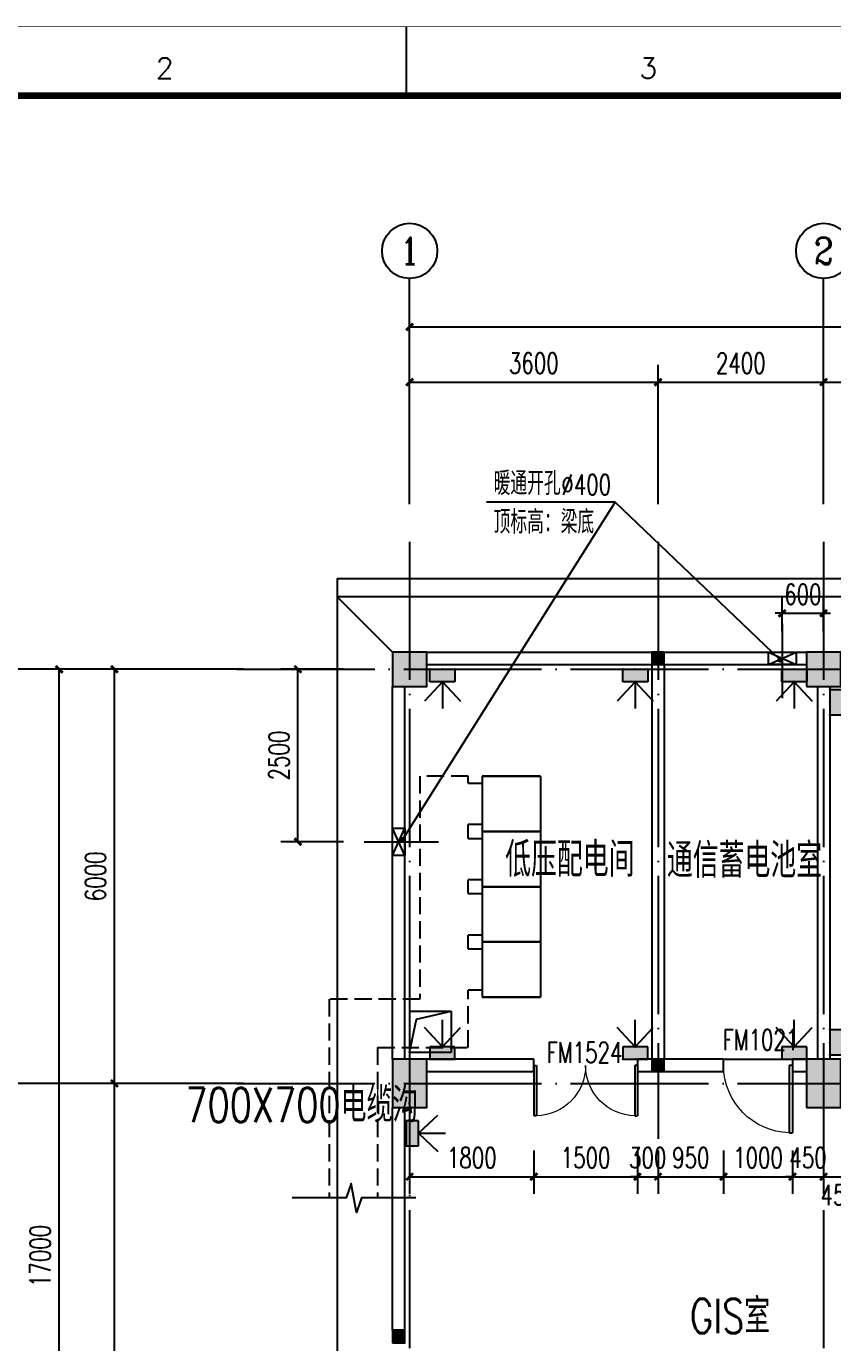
# Model space of a CAD drawing. Header units: millimetres. Extents: x 198973 to 283123, y 132052 to 191502.
# Drawn here: x 207504 to 219192, y 172409 to 191482 of the extents above; entities that cross this region are included whole.
import ezdxf
from ezdxf.enums import TextEntityAlignment as Align

# ---------------------------------------------------------------- set-up
doc = ezdxf.new("R2010")
doc.units = ezdxf.units.MM
doc.header["$LTSCALE"] = 1000
for name, pattern in [('CENTER', [2, 1.25, -0.25, 0.25, -0.25]), ('DASH', [0.35, 0.25, -0.1]), ('DOTE', [2.42, 2, -0.2, 0.02, -0.2])]:
    doc.linetypes.add(name, pattern=pattern)
doc.layers.get('0').update_dxf_attribs({"color": 8})
doc.layers.get('DEFPOINTS').update_dxf_attribs({"color": 8})
for name, color, linetype in [('-人员定位', 6, 'Continuous'), ('2', 8, 'Continuous'), ('3T_WOOD', 8, 'Continuous'), ('55', 8, 'Continuous'), ('AXIS', 8, 'Continuous'), ('COLUMN', 8, 'Continuous'), ('DIM_LEAD', 8, 'Continuous'), ('DIM_SYMB', 8, 'Continuous'), ('DOTE', 8, 'CENTER'), ('PUB_DIM', 8, 'Continuous'), ('PUB_HATCH', 8, 'Continuous'), ('TK4', 8, 'Continuous'), ('WALL', 8, 'Continuous'), ('WINDOW', 8, 'Continuous'), ('WINDOW_TEXT', 8, 'Continuous'), ('照明平面设备层', 8, 'Continuous')]:
    doc.layers.add(name, color=color, linetype=linetype)
doc.styles.add('_TCH_AXIS', font='COMPLEX', dxfattribs={"bigfont": 'GBCBIG'})
doc.styles.add('_TCH_DIM', font='SIMPLEX', dxfattribs={"bigfont": 'GBCBIG'})
doc.styles.add('_TCH_DIM_T3', font='SIMPLEX', dxfattribs={"width": 0.705882, "bigfont": 'GBCBIG'})
doc.styles.add('_TCH_WINDOW', font='SIMPLEX', dxfattribs={"height": 3.5, "bigfont": 'GBCBIG'})
doc.styles.add('HZ', font='geditxt.shx', dxfattribs={"width": 0.75, "bigfont": 'hzfs_1.shx'})
doc.styles.get("Standard").update_dxf_attribs({"font": 'txt', "bigfont": 'gbcbig.shx'})
doc.dimstyles.new('_TCH_ARCH&&100', dxfattribs={"dimtxt": 297.5, "dimasz": 100, "dimexe": 250, "dimexo": 300, "dimgap": 126.25, "dimtad": 1, "dimdec": 0, "dimzin": 0, "dimdsep": 46, "dimtxsty": '_TCH_DIM_T3', "dimblk": 'ARCHTICK', "dimcen": 0.09, "dimclrt": 7, "dimazin": 2, "dimtfac": 1, "dimtdec": 0, "dimtix": 1, "dimtmove": 2, "dimatfit": 3, "dimfxl": 0, "dimtolj": 1, "dimtzin": 0, "dimarcsym": 0})

# ---------------------------------------------------------------- blocks, each defined once
blk = doc.blocks.new('GEDI_WK_A1')
at = {"color": 3}
blk.add_line((140.17, 584), (140.17, 594), dxfattribs=at)
for points, const_width in [([(0, 0), (841, 0), (841, 594), (0, 594)], 0.1), ([(25, 10), (831, 10), (831, 584), (25, 584)], 1)]:
    blk.add_lwpolyline(points, close=True, dxfattribs=dict(at, const_width=const_width))
for s, p in [('2', (105.12, 588)), ('3', (175.21, 588))]:
    blk.add_text(s, height=3, dxfattribs=at).set_placement(p, align=Align.MIDDLE)
blk = doc.blocks.new('_ArchTick')
at = {"color": 0, "linetype": 'ByBlock', "const_width": 0.4}
blk.add_lwpolyline([(-0.5, -0.5), (0.5, 0.5)], dxfattribs=at)
blk = doc.blocks.new('*D37')
at = {"layer": 'AXIS', "color": 0, "lineweight": -2}
for p, q in [((208976, 182166), (207731, 182166)), ((207981, 165166), (207981, 182166)), ((208976, 165166), (207731, 165166))]:
    blk.add_line(p, q, dxfattribs=at)
at = {"layer": 'DEFPOINTS', "color": 0}
for p in [(207981, 182166), (209276, 182166), (209276, 165166)]:
    blk.add_point(p, dxfattribs=at)
at = {"layer": 'AXIS', "color": 0, "lineweight": -2, "xscale": 100, "yscale": 100, "zscale": 100}
for p, rotation in [((207981, 182166), 90), ((207981, 165166), 270)]:
    blk.add_blockref('_ArchTick', p, dxfattribs=dict(at, rotation=rotation))
at = {"layer": 'AXIS', "color": 7, "insert": (207706, 173666), "char_height": 297.5, "attachment_point": 5, "rotation": 90, "style": '_TCH_DIM_T3'}
blk.add_mtext('\\A1;17000', dxfattribs=at)
blk = doc.blocks.new('*D40')
at = {"layer": 'AXIS', "color": 0, "lineweight": -2}
for p, q in [((210650, 176166), (208531, 176166)), ((208781, 165166), (208781, 176166)), ((210650, 165166), (208531, 165166))]:
    blk.add_line(p, q, dxfattribs=at)
at = {"layer": 'DEFPOINTS', "color": 0}
for p in [(208781, 176166), (210950, 176166), (210950, 165166)]:
    blk.add_point(p, dxfattribs=at)
at = {"layer": 'AXIS', "color": 0, "lineweight": -2, "xscale": 100, "yscale": 100, "zscale": 100}
for p, rotation in [((208781, 176166), 90), ((208781, 165166), 270)]:
    blk.add_blockref('_ArchTick', p, dxfattribs=dict(at, rotation=rotation))
at = {"layer": 'AXIS', "color": 7, "insert": (208506, 170666), "char_height": 297.5, "attachment_point": 5, "rotation": 90, "style": '_TCH_DIM_T3'}
blk.add_mtext('\\A1;11000', dxfattribs=at)
blk = doc.blocks.new('*D41')
at = {"layer": 'AXIS', "color": 0, "lineweight": -2}
for p, q in [((210650, 182166), (208531, 182166)), ((208781, 176166), (208781, 182166)), ((210650, 176166), (208531, 176166))]:
    blk.add_line(p, q, dxfattribs=at)
at = {"layer": 'DEFPOINTS', "color": 0}
for p in [(208781, 182166), (210950, 182166), (210950, 176166)]:
    blk.add_point(p, dxfattribs=at)
at = {"layer": 'AXIS', "color": 0, "lineweight": -2, "xscale": 100, "yscale": 100, "zscale": 100}
for p, rotation in [((208781, 182166), 90), ((208781, 176166), 270)]:
    blk.add_blockref('_ArchTick', p, dxfattribs=dict(at, rotation=rotation))
at = {"layer": 'AXIS', "color": 7, "insert": (208506, 179166), "char_height": 297.5, "attachment_point": 5, "rotation": 90, "style": '_TCH_DIM_T3'}
blk.add_mtext('\\A1;6000', dxfattribs=at)
blk = doc.blocks.new('*D43')
at = {"layer": 'AXIS', "color": 0, "lineweight": -2}
for p, q in [((213060, 185358), (213060, 187377)), ((255060, 185358), (255060, 187377)), ((213060, 187127), (255060, 187127))]:
    blk.add_line(p, q, dxfattribs=at)
at = {"layer": 'DEFPOINTS', "color": 0}
for p in [(255060, 187127), (213060, 185058), (255060, 185058)]:
    blk.add_point(p, dxfattribs=at)
at = {"layer": 'AXIS', "color": 0, "lineweight": -2, "xscale": 100, "yscale": 100, "zscale": 100, "rotation": 180}
blk.add_blockref('_ArchTick', (213060, 187127), dxfattribs=at)
at = {"layer": 'AXIS', "color": 0, "lineweight": -2, "xscale": 100, "yscale": 100, "zscale": 100}
blk.add_blockref('_ArchTick', (255060, 187127), dxfattribs=at)
at = {"layer": 'AXIS', "color": 7, "insert": (234060, 187402), "char_height": 297.5, "attachment_point": 5, "style": '_TCH_DIM_T3'}
blk.add_mtext('\\A1;42000', dxfattribs=at)
blk = doc.blocks.new('*D124')
at = {"layer": 'AXIS', "color": 0, "lineweight": -2}
for p, q in [((213060, 184558), (213060, 186577)), ((216660, 184558), (216660, 186577)), ((213060, 186327), (216660, 186327))]:
    blk.add_line(p, q, dxfattribs=at)
at = {"layer": 'DEFPOINTS', "color": 0}
for p in [(216660, 186327), (213060, 184258), (216660, 184258)]:
    blk.add_point(p, dxfattribs=at)
at = {"layer": 'AXIS', "color": 0, "lineweight": -2, "xscale": 100, "yscale": 100, "zscale": 100, "rotation": 180}
blk.add_blockref('_ArchTick', (213060, 186327), dxfattribs=at)
at = {"layer": 'AXIS', "color": 0, "lineweight": -2, "xscale": 100, "yscale": 100, "zscale": 100}
blk.add_blockref('_ArchTick', (216660, 186327), dxfattribs=at)
at = {"layer": 'AXIS', "color": 7, "insert": (214860, 186602), "char_height": 297.5, "attachment_point": 5, "style": '_TCH_DIM_T3'}
blk.add_mtext('\\A1;3600', dxfattribs=at)
blk = doc.blocks.new('*D125')
at = {"layer": 'AXIS', "color": 0, "lineweight": -2}
for p, q in [((216660, 184558), (216660, 186577)), ((219060, 184558), (219060, 186577)), ((216660, 186327), (219060, 186327))]:
    blk.add_line(p, q, dxfattribs=at)
at = {"layer": 'DEFPOINTS', "color": 0}
for p in [(219060, 186327), (216660, 184258), (219060, 184258)]:
    blk.add_point(p, dxfattribs=at)
at = {"layer": 'AXIS', "color": 0, "lineweight": -2, "xscale": 100, "yscale": 100, "zscale": 100, "rotation": 180}
blk.add_blockref('_ArchTick', (216660, 186327), dxfattribs=at)
at = {"layer": 'AXIS', "color": 0, "lineweight": -2, "xscale": 100, "yscale": 100, "zscale": 100}
blk.add_blockref('_ArchTick', (219060, 186327), dxfattribs=at)
at = {"layer": 'AXIS', "color": 7, "insert": (217860, 186602), "char_height": 297.5, "attachment_point": 5, "style": '_TCH_DIM_T3'}
blk.add_mtext('\\A1;2400', dxfattribs=at)
blk = doc.blocks.new('*D126')
at = {"layer": 'AXIS', "color": 0, "lineweight": -2}
for p, q in [((219060, 184558), (219060, 186577)), ((225060, 184558), (225060, 186577)), ((219060, 186327), (225060, 186327))]:
    blk.add_line(p, q, dxfattribs=at)
at = {"layer": 'DEFPOINTS', "color": 0}
for p in [(225060, 186327), (219060, 184258), (225060, 184258)]:
    blk.add_point(p, dxfattribs=at)
at = {"layer": 'AXIS', "color": 0, "lineweight": -2, "xscale": 100, "yscale": 100, "zscale": 100, "rotation": 180}
blk.add_blockref('_ArchTick', (219060, 186327), dxfattribs=at)
at = {"layer": 'AXIS', "color": 0, "lineweight": -2, "xscale": 100, "yscale": 100, "zscale": 100}
blk.add_blockref('_ArchTick', (225060, 186327), dxfattribs=at)
at = {"layer": 'AXIS', "color": 7, "insert": (222060, 186602), "char_height": 297.5, "attachment_point": 5, "style": '_TCH_DIM_T3'}
blk.add_mtext('\\A1;6000', dxfattribs=at)
blk = doc.blocks.new('*D142')
at = {"layer": 'DEFPOINTS', "color": 0}
for p in [(213060, 175492), (214861, 175492), (214861, 174814)]:
    blk.add_point(p, dxfattribs=at)
at = {"layer": 'PUB_DIM', "color": 0, "lineweight": -2}
for p, q in [((213060, 175192), (213060, 174564)), ((214861, 175192), (214861, 174564)), ((213060, 174814), (214861, 174814))]:
    blk.add_line(p, q, dxfattribs=at)
at = {"layer": 'PUB_DIM', "color": 0, "lineweight": -2, "xscale": 100, "yscale": 100, "zscale": 100, "rotation": 180}
blk.add_blockref('_ArchTick', (213060, 174814), dxfattribs=at)
at = {"layer": 'PUB_DIM', "color": 0, "lineweight": -2, "xscale": 100, "yscale": 100, "zscale": 100}
blk.add_blockref('_ArchTick', (214861, 174814), dxfattribs=at)
at = {"layer": 'PUB_DIM', "color": 7, "insert": (213961, 175089), "char_height": 297.5, "attachment_point": 5, "style": '_TCH_DIM_T3'}
blk.add_mtext('\\A1;1800', dxfattribs=at)
blk = doc.blocks.new('*D143')
at = {"layer": 'DEFPOINTS', "color": 0}
for p in [(214861, 175492), (216361, 175492), (216361, 174814)]:
    blk.add_point(p, dxfattribs=at)
at = {"layer": 'PUB_DIM', "color": 0, "lineweight": -2}
for p, q in [((214861, 175192), (214861, 174564)), ((216361, 175192), (216361, 174564)), ((214861, 174814), (216361, 174814))]:
    blk.add_line(p, q, dxfattribs=at)
at = {"layer": 'PUB_DIM', "color": 0, "lineweight": -2, "xscale": 100, "yscale": 100, "zscale": 100, "rotation": 180}
blk.add_blockref('_ArchTick', (214861, 174814), dxfattribs=at)
at = {"layer": 'PUB_DIM', "color": 0, "lineweight": -2, "xscale": 100, "yscale": 100, "zscale": 100}
blk.add_blockref('_ArchTick', (216361, 174814), dxfattribs=at)
at = {"layer": 'PUB_DIM', "color": 7, "insert": (215611, 175089), "char_height": 297.5, "attachment_point": 5, "style": '_TCH_DIM_T3'}
blk.add_mtext('\\A1;1500', dxfattribs=at)
blk = doc.blocks.new('*D144')
at = {"layer": 'DEFPOINTS', "color": 0}
for p in [(216361, 175492), (216660, 175492), (216660, 174814)]:
    blk.add_point(p, dxfattribs=at)
at = {"layer": 'PUB_DIM', "color": 0, "lineweight": -2}
for p, q in [((216361, 175192), (216361, 174564)), ((216660, 175192), (216660, 174564)), ((216361, 174814), (216261, 174814)), ((216361, 174814), (216660, 174814)), ((216660, 174814), (216760, 174814))]:
    blk.add_line(p, q, dxfattribs=at)
at = {"layer": 'PUB_DIM', "color": 0, "lineweight": -2, "xscale": 100, "yscale": 100, "zscale": 100}
blk.add_blockref('_ArchTick', (216361, 174814), dxfattribs=at)
at = {"layer": 'PUB_DIM', "color": 0, "lineweight": -2, "xscale": 100, "yscale": 100, "zscale": 100, "rotation": 180}
blk.add_blockref('_ArchTick', (216660, 174814), dxfattribs=at)
at = {"layer": 'PUB_DIM', "color": 7, "insert": (216511, 175089), "char_height": 297.5, "attachment_point": 5, "style": '_TCH_DIM_T3'}
blk.add_mtext('\\A1;300', dxfattribs=at)
blk = doc.blocks.new('*D145')
at = {"layer": 'DEFPOINTS', "color": 0}
for p in [(216660, 175492), (217610, 175492), (217610, 174814)]:
    blk.add_point(p, dxfattribs=at)
at = {"layer": 'PUB_DIM', "color": 0, "lineweight": -2}
for p, q in [((216660, 175192), (216660, 174564)), ((217610, 175192), (217610, 174564)), ((216660, 174814), (217610, 174814))]:
    blk.add_line(p, q, dxfattribs=at)
at = {"layer": 'PUB_DIM', "color": 0, "lineweight": -2, "xscale": 100, "yscale": 100, "zscale": 100, "rotation": 180}
blk.add_blockref('_ArchTick', (216660, 174814), dxfattribs=at)
at = {"layer": 'PUB_DIM', "color": 0, "lineweight": -2, "xscale": 100, "yscale": 100, "zscale": 100}
blk.add_blockref('_ArchTick', (217610, 174814), dxfattribs=at)
at = {"layer": 'PUB_DIM', "color": 7, "insert": (217135, 175089), "char_height": 297.5, "attachment_point": 5, "style": '_TCH_DIM_T3'}
blk.add_mtext('\\A1;950', dxfattribs=at)
blk = doc.blocks.new('*D146')
at = {"layer": 'DEFPOINTS', "color": 0}
for p in [(217610, 175492), (218610, 175492), (218610, 174814)]:
    blk.add_point(p, dxfattribs=at)
at = {"layer": 'PUB_DIM', "color": 0, "lineweight": -2}
for p, q in [((217610, 175192), (217610, 174564)), ((218610, 175192), (218610, 174564)), ((217610, 174814), (218610, 174814))]:
    blk.add_line(p, q, dxfattribs=at)
at = {"layer": 'PUB_DIM', "color": 0, "lineweight": -2, "xscale": 100, "yscale": 100, "zscale": 100, "rotation": 180}
blk.add_blockref('_ArchTick', (217610, 174814), dxfattribs=at)
at = {"layer": 'PUB_DIM', "color": 0, "lineweight": -2, "xscale": 100, "yscale": 100, "zscale": 100}
blk.add_blockref('_ArchTick', (218610, 174814), dxfattribs=at)
at = {"layer": 'PUB_DIM', "color": 7, "insert": (218110, 175089), "char_height": 297.5, "attachment_point": 5, "style": '_TCH_DIM_T3'}
blk.add_mtext('\\A1;1000', dxfattribs=at)
blk = doc.blocks.new('*D147')
at = {"layer": 'DEFPOINTS', "color": 0}
for p in [(218610, 175492), (219060, 175492), (219060, 174814)]:
    blk.add_point(p, dxfattribs=at)
at = {"layer": 'PUB_DIM', "color": 0, "lineweight": -2}
for p, q in [((218610, 175192), (218610, 174564)), ((219060, 175192), (219060, 174564)), ((218610, 174814), (218510, 174814)), ((218610, 174814), (219060, 174814)), ((219060, 174814), (219160, 174814))]:
    blk.add_line(p, q, dxfattribs=at)
at = {"layer": 'PUB_DIM', "color": 0, "lineweight": -2, "xscale": 100, "yscale": 100, "zscale": 100}
blk.add_blockref('_ArchTick', (218610, 174814), dxfattribs=at)
at = {"layer": 'PUB_DIM', "color": 0, "lineweight": -2, "xscale": 100, "yscale": 100, "zscale": 100, "rotation": 180}
blk.add_blockref('_ArchTick', (219060, 174814), dxfattribs=at)
at = {"layer": 'PUB_DIM', "color": 7, "insert": (218835, 175089), "char_height": 297.5, "attachment_point": 5, "style": '_TCH_DIM_T3'}
blk.add_mtext('\\A1;450', dxfattribs=at)
blk = doc.blocks.new('*D148')
at = {"layer": 'DEFPOINTS', "color": 0}
for p in [(219060, 175492), (219510, 175492), (219510, 174814)]:
    blk.add_point(p, dxfattribs=at)
at = {"layer": 'PUB_DIM', "color": 0, "lineweight": -2}
for p, q in [((219060, 175192), (219060, 174564)), ((219510, 175192), (219510, 174564)), ((219060, 174814), (219510, 174814))]:
    blk.add_line(p, q, dxfattribs=at)
at = {"layer": 'PUB_DIM', "color": 0, "lineweight": -2, "xscale": 100, "yscale": 100, "zscale": 100, "rotation": 180}
blk.add_blockref('_ArchTick', (219060, 174814), dxfattribs=at)
at = {"layer": 'PUB_DIM', "color": 0, "lineweight": -2, "xscale": 100, "yscale": 100, "zscale": 100}
blk.add_blockref('_ArchTick', (219510, 174814), dxfattribs=at)
at = {"layer": 'PUB_DIM', "color": 7, "insert": (219285, 174549), "char_height": 297.5, "attachment_point": 5, "style": '_TCH_DIM_T3'}
blk.add_mtext('\\A1;450', dxfattribs=at)
blk = doc.blocks.new('*D180')
at = {"layer": 'DEFPOINTS', "color": 0}
for p in [(219060, 182977), (218460, 182416), (219060, 182416)]:
    blk.add_point(p, dxfattribs=at)
at = {"layer": 'PUB_DIM', "color": 0, "lineweight": -2}
for p, q in [((218460, 182716), (218460, 183227)), ((219060, 182716), (219060, 183227)), ((218460, 182977), (218360, 182977)), ((218460, 182977), (219060, 182977)), ((219060, 182977), (219160, 182977))]:
    blk.add_line(p, q, dxfattribs=at)
at = {"layer": 'PUB_DIM', "color": 0, "lineweight": -2, "xscale": 100, "yscale": 100, "zscale": 100}
blk.add_blockref('_ArchTick', (218460, 182977), dxfattribs=at)
at = {"layer": 'PUB_DIM', "color": 0, "lineweight": -2, "xscale": 100, "yscale": 100, "zscale": 100, "rotation": 180}
blk.add_blockref('_ArchTick', (219060, 182977), dxfattribs=at)
at = {"layer": 'PUB_DIM', "color": 7, "insert": (218760, 183252), "char_height": 297.5, "attachment_point": 5, "style": '_TCH_DIM_T3'}
blk.add_mtext('\\A1;600', dxfattribs=at)
blk = doc.blocks.new('*D181')
at = {"layer": 'DEFPOINTS', "color": 0}
for p in [(211441, 182166), (212401, 182166), (212401, 179666)]:
    blk.add_point(p, dxfattribs=at)
at = {"layer": 'PUB_DIM', "color": 0, "lineweight": -2}
for p, q in [((212101, 182166), (211191, 182166)), ((211441, 179666), (211441, 182166)), ((212101, 179666), (211191, 179666))]:
    blk.add_line(p, q, dxfattribs=at)
at = {"layer": 'PUB_DIM', "color": 0, "lineweight": -2, "xscale": 100, "yscale": 100, "zscale": 100}
for p, rotation in [((211441, 182166), 90), ((211441, 179666), 270)]:
    blk.add_blockref('_ArchTick', p, dxfattribs=dict(at, rotation=rotation))
at = {"layer": 'PUB_DIM', "color": 7, "insert": (211166, 180916), "char_height": 297.5, "attachment_point": 5, "rotation": 90, "style": '_TCH_DIM_T3'}
blk.add_mtext('\\A1;2500', dxfattribs=at)
blk = doc.blocks.new('*D190')
at = {"layer": 'DEFPOINTS', "color": 0}
for p in [(211441, 182166), (212401, 182166), (212401, 179666)]:
    blk.add_point(p, dxfattribs=at)
at = {"layer": 'PUB_DIM', "color": 0, "lineweight": -2}
for p, q in [((212101, 182166), (211191, 182166)), ((211441, 179666), (211441, 182166)), ((212101, 179666), (211191, 179666))]:
    blk.add_line(p, q, dxfattribs=at)
at = {"layer": 'PUB_DIM', "color": 0, "lineweight": -2, "xscale": 100, "yscale": 100, "zscale": 100}
for p, rotation in [((211441, 182166), 90), ((211441, 179666), 270)]:
    blk.add_blockref('_ArchTick', p, dxfattribs=dict(at, rotation=rotation))
at = {"layer": 'PUB_DIM', "color": 7, "insert": (211166, 180916), "char_height": 297.5, "attachment_point": 5, "rotation": 90, "style": '_TCH_DIM_T3'}
blk.add_mtext('\\A1;2500', dxfattribs=at)
blk = doc.blocks.new('*D191')
at = {"layer": 'DEFPOINTS', "color": 0}
for p in [(219060, 182977), (218460, 182416), (219060, 182416)]:
    blk.add_point(p, dxfattribs=at)
at = {"layer": 'PUB_DIM', "color": 0, "lineweight": -2}
for p, q in [((218460, 182716), (218460, 183227)), ((219060, 182716), (219060, 183227)), ((218460, 182977), (218360, 182977)), ((218460, 182977), (219060, 182977)), ((219060, 182977), (219160, 182977))]:
    blk.add_line(p, q, dxfattribs=at)
at = {"layer": 'PUB_DIM', "color": 0, "lineweight": -2, "xscale": 100, "yscale": 100, "zscale": 100}
blk.add_blockref('_ArchTick', (218460, 182977), dxfattribs=at)
at = {"layer": 'PUB_DIM', "color": 0, "lineweight": -2, "xscale": 100, "yscale": 100, "zscale": 100, "rotation": 180}
blk.add_blockref('_ArchTick', (219060, 182977), dxfattribs=at)
at = {"layer": 'PUB_DIM', "color": 7, "insert": (218760, 183252), "char_height": 297.5, "attachment_point": 5, "style": '_TCH_DIM_T3'}
blk.add_mtext('\\A1;600', dxfattribs=at)
blk = doc.blocks.new('*D223')
at = {"layer": 'DEFPOINTS', "color": 0}
for p in [(213060, 175492), (214861, 175492), (214861, 174814)]:
    blk.add_point(p, dxfattribs=at)
at = {"layer": 'PUB_DIM', "color": 0, "lineweight": -2}
for p, q in [((213060, 175192), (213060, 174564)), ((214861, 175192), (214861, 174564)), ((213060, 174814), (214861, 174814))]:
    blk.add_line(p, q, dxfattribs=at)
at = {"layer": 'PUB_DIM', "color": 0, "lineweight": -2, "xscale": 100, "yscale": 100, "zscale": 100, "rotation": 180}
blk.add_blockref('_ArchTick', (213060, 174814), dxfattribs=at)
at = {"layer": 'PUB_DIM', "color": 0, "lineweight": -2, "xscale": 100, "yscale": 100, "zscale": 100}
blk.add_blockref('_ArchTick', (214861, 174814), dxfattribs=at)
at = {"layer": 'PUB_DIM', "color": 7, "insert": (213961, 175089), "char_height": 297.5, "attachment_point": 5, "style": '_TCH_DIM_T3'}
blk.add_mtext('\\A1;1800', dxfattribs=at)
blk = doc.blocks.new('*D224')
at = {"layer": 'DEFPOINTS', "color": 0}
for p in [(214861, 175492), (216361, 175492), (216361, 174814)]:
    blk.add_point(p, dxfattribs=at)
at = {"layer": 'PUB_DIM', "color": 0, "lineweight": -2}
for p, q in [((214861, 175192), (214861, 174564)), ((216361, 175192), (216361, 174564)), ((214861, 174814), (216361, 174814))]:
    blk.add_line(p, q, dxfattribs=at)
at = {"layer": 'PUB_DIM', "color": 0, "lineweight": -2, "xscale": 100, "yscale": 100, "zscale": 100, "rotation": 180}
blk.add_blockref('_ArchTick', (214861, 174814), dxfattribs=at)
at = {"layer": 'PUB_DIM', "color": 0, "lineweight": -2, "xscale": 100, "yscale": 100, "zscale": 100}
blk.add_blockref('_ArchTick', (216361, 174814), dxfattribs=at)
at = {"layer": 'PUB_DIM', "color": 7, "insert": (215611, 175089), "char_height": 297.5, "attachment_point": 5, "style": '_TCH_DIM_T3'}
blk.add_mtext('\\A1;1500', dxfattribs=at)
blk = doc.blocks.new('*D225')
at = {"layer": 'DEFPOINTS', "color": 0}
for p in [(216361, 175492), (216660, 175492), (216660, 174814)]:
    blk.add_point(p, dxfattribs=at)
at = {"layer": 'PUB_DIM', "color": 0, "lineweight": -2}
for p, q in [((216361, 175192), (216361, 174564)), ((216660, 175192), (216660, 174564)), ((216361, 174814), (216261, 174814)), ((216361, 174814), (216660, 174814)), ((216660, 174814), (216760, 174814))]:
    blk.add_line(p, q, dxfattribs=at)
at = {"layer": 'PUB_DIM', "color": 0, "lineweight": -2, "xscale": 100, "yscale": 100, "zscale": 100}
blk.add_blockref('_ArchTick', (216361, 174814), dxfattribs=at)
at = {"layer": 'PUB_DIM', "color": 0, "lineweight": -2, "xscale": 100, "yscale": 100, "zscale": 100, "rotation": 180}
blk.add_blockref('_ArchTick', (216660, 174814), dxfattribs=at)
at = {"layer": 'PUB_DIM', "color": 7, "insert": (216511, 175089), "char_height": 297.5, "attachment_point": 5, "style": '_TCH_DIM_T3'}
blk.add_mtext('\\A1;300', dxfattribs=at)
blk = doc.blocks.new('*D226')
at = {"layer": 'DEFPOINTS', "color": 0}
for p in [(216660, 175492), (217610, 175492), (217610, 174814)]:
    blk.add_point(p, dxfattribs=at)
at = {"layer": 'PUB_DIM', "color": 0, "lineweight": -2}
for p, q in [((216660, 175192), (216660, 174564)), ((217610, 175192), (217610, 174564)), ((216660, 174814), (217610, 174814))]:
    blk.add_line(p, q, dxfattribs=at)
at = {"layer": 'PUB_DIM', "color": 0, "lineweight": -2, "xscale": 100, "yscale": 100, "zscale": 100, "rotation": 180}
blk.add_blockref('_ArchTick', (216660, 174814), dxfattribs=at)
at = {"layer": 'PUB_DIM', "color": 0, "lineweight": -2, "xscale": 100, "yscale": 100, "zscale": 100}
blk.add_blockref('_ArchTick', (217610, 174814), dxfattribs=at)
at = {"layer": 'PUB_DIM', "color": 7, "insert": (217135, 175089), "char_height": 297.5, "attachment_point": 5, "style": '_TCH_DIM_T3'}
blk.add_mtext('\\A1;950', dxfattribs=at)
blk = doc.blocks.new('*D227')
at = {"layer": 'DEFPOINTS', "color": 0}
for p in [(217610, 175492), (218610, 175492), (218610, 174814)]:
    blk.add_point(p, dxfattribs=at)
at = {"layer": 'PUB_DIM', "color": 0, "lineweight": -2}
for p, q in [((217610, 175192), (217610, 174564)), ((218610, 175192), (218610, 174564)), ((217610, 174814), (218610, 174814))]:
    blk.add_line(p, q, dxfattribs=at)
at = {"layer": 'PUB_DIM', "color": 0, "lineweight": -2, "xscale": 100, "yscale": 100, "zscale": 100, "rotation": 180}
blk.add_blockref('_ArchTick', (217610, 174814), dxfattribs=at)
at = {"layer": 'PUB_DIM', "color": 0, "lineweight": -2, "xscale": 100, "yscale": 100, "zscale": 100}
blk.add_blockref('_ArchTick', (218610, 174814), dxfattribs=at)
at = {"layer": 'PUB_DIM', "color": 7, "insert": (218110, 175089), "char_height": 297.5, "attachment_point": 5, "style": '_TCH_DIM_T3'}
blk.add_mtext('\\A1;1000', dxfattribs=at)
blk = doc.blocks.new('*D228')
at = {"layer": 'DEFPOINTS', "color": 0}
for p in [(218610, 175492), (219060, 175492), (219060, 174814)]:
    blk.add_point(p, dxfattribs=at)
at = {"layer": 'PUB_DIM', "color": 0, "lineweight": -2}
for p, q in [((218610, 175192), (218610, 174564)), ((219060, 175192), (219060, 174564)), ((218610, 174814), (218510, 174814)), ((218610, 174814), (219060, 174814)), ((219060, 174814), (219160, 174814))]:
    blk.add_line(p, q, dxfattribs=at)
at = {"layer": 'PUB_DIM', "color": 0, "lineweight": -2, "xscale": 100, "yscale": 100, "zscale": 100}
blk.add_blockref('_ArchTick', (218610, 174814), dxfattribs=at)
at = {"layer": 'PUB_DIM', "color": 0, "lineweight": -2, "xscale": 100, "yscale": 100, "zscale": 100, "rotation": 180}
blk.add_blockref('_ArchTick', (219060, 174814), dxfattribs=at)
at = {"layer": 'PUB_DIM', "color": 7, "insert": (218835, 175089), "char_height": 297.5, "attachment_point": 5, "style": '_TCH_DIM_T3'}
blk.add_mtext('\\A1;450', dxfattribs=at)
blk = doc.blocks.new('*D229')
at = {"layer": 'DEFPOINTS', "color": 0}
for p in [(219060, 175492), (219510, 175492), (219510, 174814)]:
    blk.add_point(p, dxfattribs=at)
at = {"layer": 'PUB_DIM', "color": 0, "lineweight": -2}
for p, q in [((219060, 175192), (219060, 174564)), ((219510, 175192), (219510, 174564)), ((219060, 174814), (219510, 174814))]:
    blk.add_line(p, q, dxfattribs=at)
at = {"layer": 'PUB_DIM', "color": 0, "lineweight": -2, "xscale": 100, "yscale": 100, "zscale": 100, "rotation": 180}
blk.add_blockref('_ArchTick', (219060, 174814), dxfattribs=at)
at = {"layer": 'PUB_DIM', "color": 0, "lineweight": -2, "xscale": 100, "yscale": 100, "zscale": 100}
blk.add_blockref('_ArchTick', (219510, 174814), dxfattribs=at)
at = {"layer": 'PUB_DIM', "color": 7, "insert": (219285, 174549), "char_height": 297.5, "attachment_point": 5, "style": '_TCH_DIM_T3'}
blk.add_mtext('\\A1;450', dxfattribs=at)
blk = doc.blocks.new('_FZH')
blk.add_lwpolyline([(-0.5, -0.5), (0.5, -0.5), (0.5, 0.5), (-0.5, 0.5)], close=True)
at = {"layer": 'PUB_HATCH'}
blk.add_solid([(-0.5, -0.5), (0.5, -0.5), (-0.5, 0.5), (0.5, 0.5)], dxfattribs=at)
blk = doc.blocks.new('$DorLib2D$00000001')
for p, q in [((0.45, 0.975), (0.5, 0.975)), ((0.45, 0), (0.45, 0.975)), ((0.5, 0), (0.5, 0.975)), ((0.5, 0), (0.45, 0))]:
    blk.add_line(p, q)
at = {"lineweight": 13}
blk.add_arc((0.475, 0), 0.975, 91.4693, 180, dxfattribs=at)
blk = doc.blocks.new('$DorLib2D$00000002')
for p, q in [((-0.5, 0), (-0.5, 0.4875)), ((-0.475, 0.4875), (-0.5, 0.4875)), ((-0.475, 0), (-0.475, 0.4875)), ((0.475, 0), (0.475, 0.4875)), ((0.475, 0.4875), (0.5, 0.4875)), ((0.5, 0), (0.5, 0.4875)), ((-0.5, 0), (-0.475, 0)), ((0.5, 0), (0.475, 0))]:
    blk.add_line(p, q)
at = {"lineweight": 13}
for centre, start, end in [((-0.4875, 0), 0, 88.53072), ((0.4875, 0), 91.46928, 180)]:
    blk.add_arc(centre, 0.4875, start, end, dxfattribs=at)
blk = doc.blocks.new('*D241')
at = {"layer": 'AXIS', "color": 0, "lineweight": -2}
for p, q in [((213060, 184558), (213060, 186577)), ((216660, 184558), (216660, 186577)), ((213060, 186327), (216660, 186327))]:
    blk.add_line(p, q, dxfattribs=at)
at = {"layer": 'DEFPOINTS', "color": 0}
for p in [(216660, 186327), (213060, 184258), (216660, 184258)]:
    blk.add_point(p, dxfattribs=at)
at = {"layer": 'AXIS', "color": 0, "lineweight": -2, "xscale": 100, "yscale": 100, "zscale": 100, "rotation": 180}
blk.add_blockref('_ArchTick', (213060, 186327), dxfattribs=at)
at = {"layer": 'AXIS', "color": 0, "lineweight": -2, "xscale": 100, "yscale": 100, "zscale": 100}
blk.add_blockref('_ArchTick', (216660, 186327), dxfattribs=at)
at = {"layer": 'AXIS', "color": 7, "insert": (214860, 186602), "char_height": 297.5, "attachment_point": 5, "style": '_TCH_DIM_T3'}
blk.add_mtext('\\A1;3600', dxfattribs=at)
blk = doc.blocks.new('*D242')
at = {"layer": 'AXIS', "color": 0, "lineweight": -2}
for p, q in [((216660, 184558), (216660, 186577)), ((219060, 184558), (219060, 186577)), ((216660, 186327), (219060, 186327))]:
    blk.add_line(p, q, dxfattribs=at)
at = {"layer": 'DEFPOINTS', "color": 0}
for p in [(219060, 186327), (216660, 184258), (219060, 184258)]:
    blk.add_point(p, dxfattribs=at)
at = {"layer": 'AXIS', "color": 0, "lineweight": -2, "xscale": 100, "yscale": 100, "zscale": 100, "rotation": 180}
blk.add_blockref('_ArchTick', (216660, 186327), dxfattribs=at)
at = {"layer": 'AXIS', "color": 0, "lineweight": -2, "xscale": 100, "yscale": 100, "zscale": 100}
blk.add_blockref('_ArchTick', (219060, 186327), dxfattribs=at)
at = {"layer": 'AXIS', "color": 7, "insert": (217860, 186602), "char_height": 297.5, "attachment_point": 5, "style": '_TCH_DIM_T3'}
blk.add_mtext('\\A1;2400', dxfattribs=at)
blk = doc.blocks.new('*D243')
at = {"layer": 'AXIS', "color": 0, "lineweight": -2}
for p, q in [((219060, 184558), (219060, 186577)), ((225060, 184558), (225060, 186577)), ((219060, 186327), (225060, 186327))]:
    blk.add_line(p, q, dxfattribs=at)
at = {"layer": 'DEFPOINTS', "color": 0}
for p in [(225060, 186327), (219060, 184258), (225060, 184258)]:
    blk.add_point(p, dxfattribs=at)
at = {"layer": 'AXIS', "color": 0, "lineweight": -2, "xscale": 100, "yscale": 100, "zscale": 100, "rotation": 180}
blk.add_blockref('_ArchTick', (219060, 186327), dxfattribs=at)
at = {"layer": 'AXIS', "color": 0, "lineweight": -2, "xscale": 100, "yscale": 100, "zscale": 100}
blk.add_blockref('_ArchTick', (225060, 186327), dxfattribs=at)
at = {"layer": 'AXIS', "color": 7, "insert": (222060, 186602), "char_height": 297.5, "attachment_point": 5, "style": '_TCH_DIM_T3'}
blk.add_mtext('\\A1;6000', dxfattribs=at)
blk = doc.blocks.new('*D329')
at = {"layer": 'AXIS', "color": 0, "lineweight": -2}
for p, q in [((213060, 185358), (213060, 187377)), ((255060, 185358), (255060, 187377)), ((213060, 187127), (255060, 187127))]:
    blk.add_line(p, q, dxfattribs=at)
at = {"layer": 'DEFPOINTS', "color": 0}
for p in [(255060, 187127), (213060, 185058), (255060, 185058)]:
    blk.add_point(p, dxfattribs=at)
at = {"layer": 'AXIS', "color": 0, "lineweight": -2, "xscale": 100, "yscale": 100, "zscale": 100, "rotation": 180}
blk.add_blockref('_ArchTick', (213060, 187127), dxfattribs=at)
at = {"layer": 'AXIS', "color": 0, "lineweight": -2, "xscale": 100, "yscale": 100, "zscale": 100}
blk.add_blockref('_ArchTick', (255060, 187127), dxfattribs=at)
at = {"layer": 'AXIS', "color": 7, "insert": (234060, 187402), "char_height": 297.5, "attachment_point": 5, "style": '_TCH_DIM_T3'}
blk.add_mtext('\\A1;42000', dxfattribs=at)
blk = doc.blocks.new('*D333')
at = {"layer": 'AXIS', "color": 0, "lineweight": -2}
for p, q in [((210650, 176166), (208531, 176166)), ((208781, 165166), (208781, 176166)), ((210650, 165166), (208531, 165166))]:
    blk.add_line(p, q, dxfattribs=at)
at = {"layer": 'DEFPOINTS', "color": 0}
for p in [(208781, 176166), (210950, 176166), (210950, 165166)]:
    blk.add_point(p, dxfattribs=at)
at = {"layer": 'AXIS', "color": 0, "lineweight": -2, "xscale": 100, "yscale": 100, "zscale": 100}
for p, rotation in [((208781, 176166), 90), ((208781, 165166), 270)]:
    blk.add_blockref('_ArchTick', p, dxfattribs=dict(at, rotation=rotation))
at = {"layer": 'AXIS', "color": 7, "insert": (208506, 170666), "char_height": 297.5, "attachment_point": 5, "rotation": 90, "style": '_TCH_DIM_T3'}
blk.add_mtext('\\A1;11000', dxfattribs=at)
blk = doc.blocks.new('*D334')
at = {"layer": 'AXIS', "color": 0, "lineweight": -2}
for p, q in [((210650, 182166), (208531, 182166)), ((208781, 176166), (208781, 182166)), ((210650, 176166), (208531, 176166))]:
    blk.add_line(p, q, dxfattribs=at)
at = {"layer": 'DEFPOINTS', "color": 0}
for p in [(208781, 182166), (210950, 182166), (210950, 176166)]:
    blk.add_point(p, dxfattribs=at)
at = {"layer": 'AXIS', "color": 0, "lineweight": -2, "xscale": 100, "yscale": 100, "zscale": 100}
for p, rotation in [((208781, 182166), 90), ((208781, 176166), 270)]:
    blk.add_blockref('_ArchTick', p, dxfattribs=dict(at, rotation=rotation))
at = {"layer": 'AXIS', "color": 7, "insert": (208506, 179166), "char_height": 297.5, "attachment_point": 5, "rotation": 90, "style": '_TCH_DIM_T3'}
blk.add_mtext('\\A1;6000', dxfattribs=at)
blk = doc.blocks.new('*D335')
at = {"layer": 'AXIS', "color": 0, "lineweight": -2}
for p, q in [((208976, 182166), (207731, 182166)), ((207981, 165166), (207981, 182166)), ((208976, 165166), (207731, 165166))]:
    blk.add_line(p, q, dxfattribs=at)
at = {"layer": 'DEFPOINTS', "color": 0}
for p in [(207981, 182166), (209276, 182166), (209276, 165166)]:
    blk.add_point(p, dxfattribs=at)
at = {"layer": 'AXIS', "color": 0, "lineweight": -2, "xscale": 100, "yscale": 100, "zscale": 100}
for p, rotation in [((207981, 182166), 90), ((207981, 165166), 270)]:
    blk.add_blockref('_ArchTick', p, dxfattribs=dict(at, rotation=rotation))
at = {"layer": 'AXIS', "color": 7, "insert": (207706, 173666), "char_height": 297.5, "attachment_point": 5, "rotation": 90, "style": '_TCH_DIM_T3'}
blk.add_mtext('\\A1;17000', dxfattribs=at)
blk = doc.blocks.new('定位基站')
at = {"layer": '-人员定位', "ltscale": 0.01}
h = blk.add_hatch(color=256, dxfattribs=at)
h.dxf.hatch_style = 1
h.paths.add_polyline_path([(406524, 477798), (406524, 477617), (406162, 477617), (406162, 477798)])
at = {"layer": '-人员定位', "color": 6}
for p, q in [((406343, 477798), (406343, 478186)), ((406343, 477798), (406082, 478077)), ((406343, 477798), (406604, 478077)), ((406343, 477995), (406343, 477995)), ((406162, 477798), (406524, 477798)), ((406162, 477617), (406162, 477798)), ((406524, 477798), (406524, 477617)), ((406524, 477617), (406162, 477617))]:
    blk.add_line(p, q, dxfattribs=at)
for p in [(406343, 477798), (406162, 477617), (406343, 477617), (406524, 477617)]:
    blk.add_point(p, dxfattribs=at)

msp = doc.modelspace()

# ---------------------------------------------------------------- linework, layer by layer
at = {"linetype": 'DASH'}
for p, q in [((213210.1, 180616), (213210.1, 177385.3)), ((213910.1, 180616), (213210.1, 180616)), ((213910.1, 180516), (213910.1, 180616)), ((213910.1, 180516), (214110.1, 180516)), ((213910.1, 180516), (213910.1, 180516)), ((214110.1, 179916), (213910.1, 179916)), ((213910.1, 179716), (213910.1, 179916)), ((213910.1, 179716), (214110.1, 179716)), ((213910.1, 179716), (213910.1, 179716)), ((214110.1, 179116), (213910.1, 179116)), ((213910.1, 178916), (213910.1, 179116)), ((213910.1, 178916), (214110.1, 178916)), ((213910.1, 178916), (213910.1, 178916)), ((214110.1, 178316), (213910.1, 178316)), ((213910.1, 178116), (213910.1, 178316)), ((213910.1, 178116), (214110.1, 178116)), ((213910.1, 178116), (213910.1, 178116)), ((211895.3, 177385.3), (211895.3, 174505.6)), ((213210.1, 177385.3), (211895.3, 177385.3)), ((214110.1, 177516), (213910.1, 177516)), ((213910.1, 176685.3), (213910.1, 177516)), ((212595.3, 176685.3), (212595.3, 174505.6)), ((212595.3, 176685.3), (213910.1, 176685.3))]:
    msp.add_line(p, q, dxfattribs=at)
for p, q in [((214110.1, 180616), (214110.1, 180616)), ((214955.9, 180616), (214110.1, 180616)), ((214110.1, 180616), (214955.9, 180616)), ((214110.1, 180616), (214110.1, 179816)), ((214955.9, 180616), (214110.1, 180616)), ((214110.1, 179816), (214955.9, 179816)), ((214110.1, 179816), (214110.1, 179016)), ((214955.9, 179816), (214110.1, 179816)), ((214110.1, 179016), (214955.9, 179016)), ((214110.1, 179016), (214110.1, 178216)), ((214955.9, 179016), (214110.1, 179016)), ((214110.1, 178216), (214955.9, 178216)), ((214110.1, 178216), (214110.1, 177416)), ((214955.9, 178216), (214110.1, 178216)), ((214110.1, 177416), (214955.9, 177416)), ((213910.1, 176685.3), (213910.1, 176685.3))]:
    msp.add_line(p, q)
at = {"layer": '2'}
msp.add_line((214955.9, 177416), (214110.1, 177416), dxfattribs=at)
at = {"layer": '3T_WOOD'}
for p in [(212810.4, 182416), (256110.4, 183216)]:
    msp.add_line(p, (212010.4, 183216), dxfattribs=at)
msp.add_lwpolyline([(256110.4, 183476), (212010.4, 183476), (212010.4, 164815.5)], dxfattribs=at)
at = {"layer": '55'}
for p, q in [((218260.4, 182236), (218660.4, 182416)), ((218260.4, 182416), (218660.4, 182236)), ((218260.4, 182236), (218260.4, 182416)), ((218260.4, 182416), (218660.4, 182416)), ((218660.4, 182416), (218660.4, 182236)), ((218660.4, 182236), (218260.4, 182236)), ((212990.4, 179466), (212810.4, 179866)), ((212810.4, 179466), (212990.4, 179866)), ((212810.4, 179866), (212990.4, 179866)), ((212810.4, 179466), (212810.4, 179866)), ((212990.4, 179866), (212990.4, 179466)), ((212990.4, 179466), (212810.4, 179466))]:
    msp.add_line(p, q, dxfattribs=at)
at = {"layer": 'AXIS'}
for p, q in [((213060.4, 184692), (213060.4, 187827.4)), ((219060.4, 184692), (219060.4, 187827.4)), ((210391.4, 182166), (207280.7, 182166)), ((210391.4, 176166), (207280.7, 176166))]:
    msp.add_line(p, q, dxfattribs=at)
for centre in [(213060.4, 188227.4), (219060.4, 188227.4)]:
    msp.add_circle(centre, 400, dxfattribs=at)
at = {"layer": 'DIM_LEAD'}
for p, q in [((212957.1, 179696.8), (216037.5, 184586.7)), ((216037.5, 184586.7), (214172, 184586.7)), ((218429.5, 182302.5), (216037.5, 184586.7))]:
    msp.add_line(p, q, dxfattribs=at)
at = {"layer": 'DIM_LEAD', "const_width": 40}
for points in [[(218444, 182288.6, 1), (218415, 182316.3, 1)], [(212946.4, 179679.9, 1), (212967.7, 179713.7, 1)]]:
    msp.add_lwpolyline(points, format="xyb", close=True, dxfattribs=at)
at = {"layer": 'DIM_SYMB'}
msp.add_lwpolyline([(213148.1, 174505.6), (212364.8, 174505.6), (212288.4, 174295.6), (212214.3, 174715.6), (212139.8, 174505.6), (211356.5, 174505.6)], dxfattribs=at)
at = {"layer": 'DOTE', "linetype": 'DOTE'}
for p, q in [((213060.4, 184011), (213060.4, 162168.4)), ((216660.4, 184011), (216660.4, 175364.6)), ((219060.4, 184011), (219060.4, 160699.7)), ((218460.4, 182825.2), (218460.4, 181745.7)), ((210553.6, 182166), (257416.8, 182166)), ((212401.2, 179666), (213480.7, 179666)), ((210553.6, 176166), (257416.8, 176166))]:
    msp.add_line(p, q, dxfattribs=at)
at = {"layer": 'TK4', "color": 0}
for p, q in [((214110.1, 180616), (214110.1, 177416)), ((214955.9, 180616), (214955.9, 177416))]:
    msp.add_line(p, q, dxfattribs=at)
at = {"layer": 'WALL'}
for p, q in [((213310.4, 182416), (216570.4, 182416)), ((216750.4, 182416), (218810.4, 182416)), ((213310.4, 182236), (216570.4, 182236)), ((216570.4, 182236), (216570.4, 176516)), ((216750.4, 182236), (218810.4, 182236)), ((216750.4, 182236), (216750.4, 176516)), ((212810.4, 176516), (212810.4, 181916)), ((212990.4, 176516), (212990.4, 181916)), ((218970.4, 181916), (218970.4, 176516)), ((219150.4, 181916), (219150.4, 176516)), ((214860.7, 176516), (213310.4, 176516)), ((214860.7, 176336), (214860.7, 176516)), ((216570.4, 176516), (216360.7, 176516)), ((216360.7, 176516), (216360.7, 176336)), ((217610.4, 176516), (216750.4, 176516)), ((217610.4, 176336), (217610.4, 176516)), ((218810.4, 176516), (218610.4, 176516)), ((218610.4, 176516), (218610.4, 176336)), ((213310.4, 176336), (214860.7, 176336)), ((216360.7, 176336), (216570.4, 176336)), ((216750.4, 176336), (217610.4, 176336)), ((218610.4, 176336), (218810.4, 176336)), ((212810.4, 172589.3), (212810.4, 175816)), ((212990.4, 172589.3), (212990.4, 175816))]:
    msp.add_line(p, q, dxfattribs=at)
at = {"layer": 'WINDOW'}
msp.add_line((217610.4, 176516), (218610.4, 176516), dxfattribs=at)
at = {"layer": '照明平面设备层', "color": 3, "linetype": 'Continuous'}
for p, q in [((213060.4, 177211.4), (213060.4, 176611.4)), ((213060.4, 177211.4), (213660.4, 177211.4)), ((213159.2, 177095), (213660.4, 177211.4)), ((213660.4, 177211.4), (213660.4, 176611.4)), ((213060.4, 176611.4), (213159.2, 177095)), ((213660.4, 176611.4), (213060.4, 176611.4))]:
    msp.add_line(p, q, dxfattribs=at)

# ---------------------------------------------------------------- block references
at = {"layer": '-人员定位', "rotation": 180}
for p in [(619879.1, 659783), (622673.8, 659783), (624978.8, 659783)]:
    msp.add_blockref('定位基站', p, dxfattribs=at)
at = {"layer": '-人员定位', "xscale": -1, "rotation": 270}
for p in [(-258466.6, -224654.8), (-258466.6, -229582.7), (-264608, -230900.5)]:
    msp.add_blockref('定位基站', p, dxfattribs=at)
at = {"layer": '-人员定位', "xscale": -1}
for p in [(619879.1, -301101), (622673.8, -301101), (624978.8, -301101)]:
    msp.add_blockref('定位基站', p, dxfattribs=at)
at = {"xscale": 100, "yscale": 100, "zscale": 100}
msp.add_blockref('GEDI_WK_A1', (198997.9, 132076.8), dxfattribs=at)
at = {"layer": 'COLUMN', "linetype": 'DOTE', "xscale": 500}
for p, yscale, zscale in [((213060.4, 182166), 500, 500), ((219060.4, 182166), 500, 500), ((213060.4, 176166), 700, 700), ((219060.4, 176166), 700, 700)]:
    msp.add_blockref('_FZH', p, dxfattribs=dict(at, yscale=yscale, zscale=zscale))
at = {"layer": 'COLUMN', "xscale": 180, "yscale": 180, "zscale": 180}
for p in [(216660.4, 182326), (216660.4, 176426), (212900.4, 172499.3)]:
    msp.add_blockref('_FZH', p, dxfattribs=at)
at = {"layer": 'WINDOW'}
ref = msp.add_blockref('$DorLib2D$00000001', (218110.4, 176426), dxfattribs=dict(at, xscale=1000, yscale=-1000, zscale=1000))
ref.add_attrib('A', 'FM1021', (217595.4, 176647.1), dxfattribs={"layer": 'WINDOW_TEXT', "height": 297.5, "style": '_TCH_WINDOW', "width": 0.705882})
at = {"layer": 'WINDOW', "linetype": 'DOTE'}
ref = msp.add_blockref('$DorLib2D$00000002', (215610.7, 176426), dxfattribs=dict(at, xscale=1500, yscale=-1500, zscale=1500))
ref.add_attrib('A', 'FM1524', (215045.7, 176464.9), dxfattribs={"layer": 'WINDOW_TEXT', "linetype": 'DOTE', "height": 297.5, "style": '_TCH_WINDOW', "width": 0.705882})

# ---------------------------------------------------------------- texts
at = {"layer": 'AXIS', "color": 7, "style": '_TCH_AXIS'}
for s, height, width, p, p2 in [('1', 385.1, 2.499342, (212917.1, 188034.8), (213203.7, 188034.8)), ('2', 386.7, 1.247072, (218918.2, 188034), (219202.6, 188034))]:
    msp.add_text(s, height=height, dxfattribs=dict(at, width=width)).set_placement(p, p2, align=Align.FIT)
at = {"layer": 'DIM_LEAD', "color": 7, "style": '_TCH_DIM'}
for s, p in [('暖通开孔', (214277, 184691.7)), ('顶标高：梁底', (214277, 184131.7))]:
    msp.add_text(s, height=337.59, dxfattribs=at).set_placement(p)
at = {"layer": 'DIM_LEAD', "color": 7, "style": '_TCH_DIM', "width": 0.705882}
msp.add_text('%%c400', height=297.5, dxfattribs=at).set_placement((215260, 184691.7))
at = {"layer": 'PUB_DIM', "color": 0, "style": 'HZ', "width": 0.75}
for s, p in [('低压配电间', (215382.4, 179433.2)), ('通信蓄电池室', (217913.4, 179423.9)), ('700X700电缆沟', (211497.4, 175879.1)), ('GIS室', (217704.7, 172825.3))]:
    msp.add_text(s, height=500, dxfattribs=at).set_placement(p, align=Align.MIDDLE)

# ---------------------------------------------------------------- dimensions: what is measured, and where the dimension line sits
at = {"layer": 'AXIS'}
for p1, p2, distance, picture, middle in [((213060.4, 185057.9), (255060.4, 185057.9), 2069.4, '*D43', (234060.4, 187402.4)), ((213060.4, 185057.9), (255060.4, 185057.9), 2069.4, '*D329', (234060.4, 187402.4)), ((213060.4, 184257.9), (216660.4, 184257.9), 2069.4, '*D124', (214860.4, 186602.4)), ((213060.4, 184257.9), (216660.4, 184257.9), 2069.4, '*D241', (214860.4, 186602.4)), ((216660.4, 184257.9), (219060.4, 184257.9), 2069.4, '*D125', (217860.4, 186602.4)), ((216660.4, 184257.9), (219060.4, 184257.9), 2069.4, '*D242', (217860.4, 186602.4)), ((219060.4, 184257.9), (225060.4, 184257.9), 2069.4, '*D126', (222060.4, 186602.4)), ((219060.4, 184257.9), (225060.4, 184257.9), 2069.4, '*D243', (222060.4, 186602.4)), ((209275.7, 165166), (209275.7, 182166), 1295, '*D37', (207705.7, 173666)), ((209275.7, 165166), (209275.7, 182166), 1295, '*D335', (207705.7, 173666)), ((210949.7, 176166), (210949.7, 182166), 2169, '*D41', (208505.7, 179166)), ((210949.7, 176166), (210949.7, 182166), 2169, '*D334', (208505.7, 179166)), ((210949.7, 165166), (210949.7, 176166), 2169, '*D40', (208505.7, 170666)), ((210949.7, 165166), (210949.7, 176166), 2169, '*D333', (208505.7, 170666))]:
    dim = msp.add_aligned_dim(p1=p1, p2=p2, distance=distance, dimstyle='_TCH_ARCH&&100', dxfattribs=at)
    dim.commit()
    dim.dimension.update_dxf_attribs({"geometry": picture, "text_midpoint": middle})
at = {"layer": 'PUB_DIM'}
for p1, p2, distance, picture, middle in [((218460.4, 182416), (219060.4, 182416), 561.2, '*D180', (218760.4, 183252.1)), ((218460.4, 182416), (219060.4, 182416), 561.2, '*D191', (218760.4, 183252.1)), ((212401.2, 179666), (212401.2, 182166), 959.7, '*D181', (211166.5, 180916)), ((212401.2, 179666), (212401.2, 182166), 959.7, '*D190', (211166.5, 180916)), ((213060.4, 175492.4), (214860.7, 175492.4), -678.5, '*D142', (213960.6, 175088.8)), ((213060.4, 175492.4), (214860.7, 175492.4), -678.5, '*D223', (213960.6, 175088.8)), ((214860.7, 175492.4), (216360.7, 175492.4), -678.5, '*D143', (215610.7, 175088.8)), ((214860.7, 175492.4), (216360.7, 175492.4), -678.5, '*D224', (215610.7, 175088.8)), ((216360.7, 175492.4), (216660.4, 175492.4), -678.5, '*D144', (216510.6, 175088.8)), ((216360.7, 175492.4), (216660.4, 175492.4), -678.5, '*D225', (216510.6, 175088.8)), ((216660.4, 175492.4), (217610.4, 175492.4), -678.5, '*D145', (217135.4, 175088.8)), ((216660.4, 175492.4), (217610.4, 175492.4), -678.5, '*D226', (217135.4, 175088.8)), ((217610.4, 175492.4), (218610.4, 175492.4), -678.5, '*D146', (218110.4, 175088.8)), ((217610.4, 175492.4), (218610.4, 175492.4), -678.5, '*D227', (218110.4, 175088.8)), ((218610.4, 175492.4), (219060.4, 175492.4), -678.5, '*D147', (218835.4, 175088.8)), ((218610.4, 175492.4), (219060.4, 175492.4), -678.5, '*D228', (218835.4, 175088.8))]:
    dim = msp.add_aligned_dim(p1=p1, p2=p2, distance=distance, dimstyle='_TCH_ARCH&&100', dxfattribs=at)
    dim.commit()
    dim.dimension.update_dxf_attribs({"geometry": picture, "text_midpoint": middle})
for picture, dimtype in [('*D148', 129), ('*D229', 161)]:
    dim = msp.add_linear_dim(base=(219510.4, 174813.8), p1=(219060.4, 175492.4), p2=(219510.4, 175492.4), angle=0, dimstyle='_TCH_ARCH&&100', dxfattribs=at)
    dim.commit()
    dim.dimension.update_dxf_attribs({"geometry": picture, "text_midpoint": (219285.4, 174548.9), "dimtype": dimtype})

doc.saveas('drawing.dxf')
